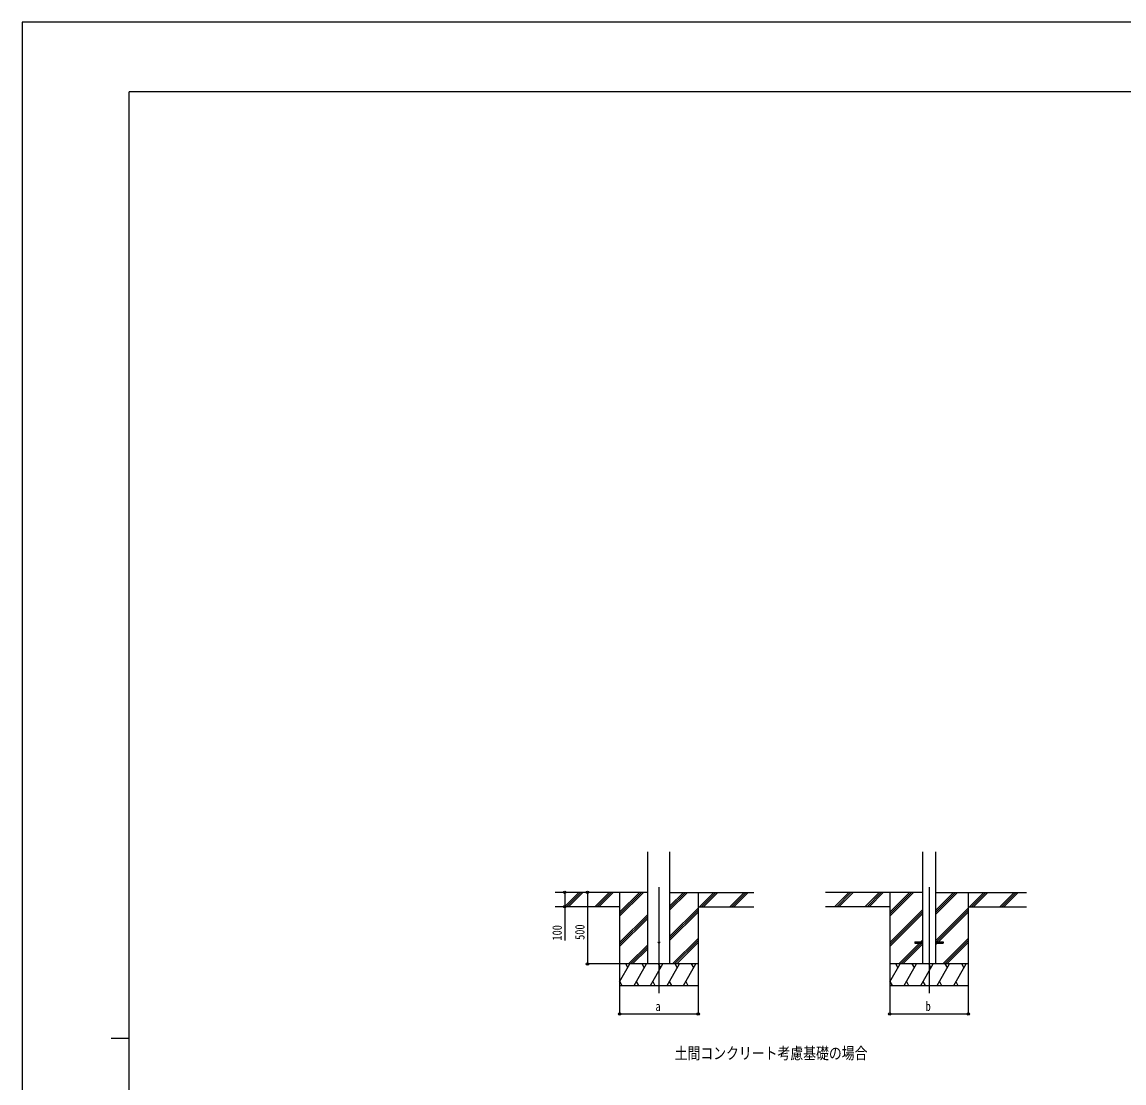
# Model space of a CAD drawing. Units: millimetres, scale not verified. Extents: x -10512 to 10512, y -7425 to 7425.
# Drawn here: x -10512 to -2797, y 0 to 7425 of the extents above; entities that cross this region are included whole.
import ezdxf
from ezdxf.enums import TextEntityAlignment as Align

# ---------------------------------------------------------------- set-up
doc = ezdxf.new("R2010")
doc.units = ezdxf.units.MM
doc.header["$LTSCALE"] = 30
for name, color, linetype in [('0-2_USER1', 3, 'Continuous'), ('0-3_YKK_12', 2, 'Continuous'), ('0-4_YKK_13', 4, 'Continuous'), ('0-5_YKK_A1', 4, 'Continuous'), ('0-6_YKK_D', 6, 'Continuous'), ('0-7_YKK_ZWAK', 7, 'Continuous')]:
    doc.layers.add(name, color=color, linetype=linetype)
doc.styles.add('ＭＳ ゴシック', font='')
doc.styles.get('ＭＳ ゴシック').set_extended_font_data('MS Gothic')

msp = doc.modelspace()

# ---------------------------------------------------------------- linework, layer by layer
at = {"layer": '0-3_YKK_12'}
for p, q in [((-6053.44, 1371.4), (-6053.44, 628.08)), ((-4161.87, 1371.4), (-4161.87, 628.08))]:
    msp.add_line(p, q, dxfattribs=at)
at = {"layer": '0-4_YKK_13'}
for p, q in [((-4261.87, 987.66), (-4261.87, 978.66)), ((-4261.87, 987.66), (-4207.07, 987.66)), ((-4261.87, 978.66), (-4207.07, 978.66)), ((-4116.67, 987.66), (-4061.87, 987.66)), ((-4116.67, 978.66), (-4061.87, 978.66)), ((-4061.87, 987.66), (-4061.87, 978.66))]:
    msp.add_line(p, q, dxfattribs=at)
msp.add_circle((-6053.44, 983.16), 5, dxfattribs=at)
at = {"layer": '0-5_YKK_A1'}
for p, q in [((-6131.19, 833.16), (-6131.19, 1618.51)), ((-5975.69, 833.16), (-5975.69, 1618.51)), ((-4207.07, 1618.51), (-4207.07, 833.16)), ((-4116.67, 1618.51), (-4116.67, 833.16)), ((-6131.19, 1333.16), (-6779.39, 1333.16)), ((-6712.71, 1234.57), (-6614.11, 1333.16)), ((-6699.97, 1233.16), (-6599.97, 1333.16)), ((-6685.82, 1233.16), (-6585.82, 1333.16)), ((-6500.57, 1234.57), (-6401.98, 1333.16)), ((-6487.83, 1233.16), (-6387.83, 1333.16)), ((-6473.69, 1233.16), (-6373.69, 1333.16)), ((-6328.44, 1333.16), (-6328.44, 683.16)), ((-6328.44, 1166.28), (-6161.56, 1333.16)), ((-6328.44, 1180.42), (-6175.7, 1333.16)), ((-6328.44, 1194.57), (-6189.84, 1333.16)), ((-5975.69, 1210.66), (-5853.19, 1333.16)), ((-5975.69, 1224.81), (-5867.33, 1333.16)), ((-5975.69, 1238.95), (-5881.48, 1333.16)), ((-5975.69, 1333.16), (-5387.82, 1333.16)), ((-5778.44, 1333.16), (-5778.44, 683.16)), ((-5769.34, 1233.16), (-5669.34, 1333.16)), ((-5755.2, 1233.16), (-5655.2, 1333.16)), ((-5741.06, 1233.16), (-5641.06, 1333.16)), ((-5557.21, 1233.16), (-5457.21, 1333.16)), ((-5543.07, 1233.16), (-5443.07, 1333.16)), ((-5528.93, 1233.16), (-5428.93, 1333.16)), ((-4207.07, 1333.16), (-4887.82, 1333.16)), ((-4821.14, 1234.57), (-4722.54, 1333.16)), ((-4808.4, 1233.16), (-4708.4, 1333.16)), ((-4794.25, 1233.16), (-4694.25, 1333.16)), ((-4609, 1234.57), (-4510.41, 1333.16)), ((-4596.26, 1233.16), (-4496.26, 1333.16)), ((-4582.12, 1233.16), (-4482.12, 1333.16)), ((-4436.87, 1333.16), (-4436.87, 683.16)), ((-4436.87, 1166.28), (-4269.99, 1333.16)), ((-4436.87, 1180.42), (-4284.13, 1333.16)), ((-4436.87, 1194.57), (-4298.27, 1333.16)), ((-4116.67, 1178.11), (-3961.62, 1333.16)), ((-4116.67, 1192.26), (-3975.76, 1333.16)), ((-4116.67, 1206.4), (-3989.91, 1333.16)), ((-4116.67, 1333.16), (-3478.66, 1333.16)), ((-3886.87, 1333.16), (-3886.87, 683.16)), ((-3877.77, 1233.16), (-3777.77, 1333.16)), ((-3863.63, 1233.16), (-3763.63, 1333.16)), ((-3849.49, 1233.16), (-3749.49, 1333.16)), ((-3665.64, 1233.16), (-3565.64, 1333.16)), ((-3651.5, 1233.16), (-3551.5, 1333.16)), ((-3637.36, 1233.16), (-3537.36, 1333.16)), ((-6328.44, 1233.16), (-6779.39, 1233.16)), ((-6328.44, 982.44), (-6131.19, 1179.68)), ((-6328.44, 968.29), (-6131.19, 1165.54)), ((-5975.69, 1026.82), (-5778.44, 1224.07)), ((-5975.69, 1012.68), (-5778.44, 1209.92)), ((-5975.69, 998.53), (-5778.44, 1195.78)), ((-5778.44, 1233.16), (-5387.82, 1233.16)), ((-4436.87, 1233.16), (-4887.82, 1233.16)), ((-4436.87, 982.44), (-4207.07, 1212.23)), ((-4436.87, 968.29), (-4207.07, 1198.09)), ((-4436.87, 954.15), (-4207.07, 1183.95)), ((-4116.67, 994.27), (-3886.87, 1224.07)), ((-4109.13, 987.66), (-3886.87, 1209.92)), ((-4094.99, 987.66), (-3886.87, 1195.78)), ((-3886.87, 1233.16), (-3478.66, 1233.16)), ((-6328.44, 954.15), (-6131.19, 1151.4)), ((-5957.22, 833.16), (-5778.44, 1011.94)), ((-4065.65, 833.16), (-3886.87, 1011.94)), ((-6265.58, 833.16), (-6131.19, 967.55)), ((-6251.44, 833.16), (-6131.19, 953.41)), ((-6237.3, 833.16), (-6131.19, 939.27)), ((-5943.07, 833.16), (-5778.44, 997.79)), ((-5928.93, 833.16), (-5778.44, 983.65)), ((-4374.01, 833.16), (-4228.51, 978.66)), ((-4359.87, 833.16), (-4214.37, 978.66)), ((-4345.73, 833.16), (-4207.07, 971.82)), ((-4219.51, 987.66), (-4207.07, 1000.1)), ((-4116.67, 965.98), (-4103.99, 978.66)), ((-4051.5, 833.16), (-3886.87, 997.79)), ((-4037.36, 833.16), (-3886.87, 983.65)), ((-5778.44, 833.16), (-6328.44, 833.16)), ((-6328.44, 707.71), (-6256.01, 833.16)), ((-6271.01, 807.18), (-6286.02, 833.16)), ((-6227.14, 683.16), (-6140.54, 833.16)), ((-6155.54, 807.18), (-6170.54, 833.16)), ((-6111.67, 683.16), (-6025.07, 833.16)), ((-6040.07, 807.18), (-6055.07, 833.16)), ((-5996.2, 683.16), (-5909.6, 833.16)), ((-5924.6, 807.18), (-5939.6, 833.16)), ((-5880.73, 683.16), (-5794.13, 833.16)), ((-5809.13, 807.18), (-5824.13, 833.16)), ((-3886.87, 833.16), (-4436.87, 833.16)), ((-4436.87, 707.71), (-4364.44, 833.16)), ((-4379.44, 807.18), (-4394.44, 833.16)), ((-4335.57, 683.16), (-4248.97, 833.16)), ((-4263.97, 807.18), (-4278.97, 833.16)), ((-4220.1, 683.16), (-4133.5, 833.16)), ((-4148.5, 807.18), (-4163.5, 833.16)), ((-4104.63, 683.16), (-4018.03, 833.16)), ((-4033.03, 807.18), (-4048.03, 833.16)), ((-3989.16, 683.16), (-3902.56, 833.16)), ((-3917.56, 807.18), (-3932.56, 833.16)), ((-6327.62, 709.14), (-6312.62, 683.16)), ((-6212.15, 709.14), (-6197.15, 683.16)), ((-6096.68, 709.14), (-6081.68, 683.16)), ((-5981.21, 709.14), (-5966.21, 683.16)), ((-5865.74, 709.14), (-5850.74, 683.16)), ((-4436.05, 709.14), (-4421.05, 683.16)), ((-4320.58, 709.14), (-4305.58, 683.16)), ((-4205.11, 709.14), (-4190.11, 683.16)), ((-4089.63, 709.14), (-4074.63, 683.16)), ((-3974.17, 709.14), (-3959.17, 683.16)), ((-6328.44, 683.16), (-5778.44, 683.16)), ((-4436.87, 683.16), (-3886.87, 683.16))]:
    msp.add_line(p, q, dxfattribs=at)
at = {"layer": '0-6_YKK_D'}
for p, q in [((-6553.5, 1333.16), (-6553.5, 833.16)), ((-6329.44, 833.16), (-6554.5, 833.16)), ((-6328.44, 683.16), (-6328.44, 482.16)), ((-5778.44, 683.16), (-5778.44, 482.16)), ((-4436.87, 683.16), (-4436.87, 482.16)), ((-3886.87, 683.16), (-3886.87, 482.16)), ((-6328.44, 483.16), (-5778.44, 483.16)), ((-4436.87, 483.16), (-3886.87, 483.16))]:
    msp.add_line(p, q, dxfattribs=at)
msp.add_lwpolyline([(-6712.78, 1333.16), (-6712.78, 1233.16), (-6712.78, 995.96)], dxfattribs=at)
for centre in [(-6712.78, 1333.16), (-6553.5, 1333.16), (-6712.78, 1233.16), (-6553.5, 833.16), (-6328.44, 483.16), (-5778.44, 483.16), (-4436.87, 483.16), (-3886.87, 483.16)]:
    msp.add_circle(centre, 8.5, dxfattribs=at)
at = {"layer": '0-7_YKK_ZWAK'}
for p, q in [((9737.55, 6937.5), (-9762.45, 6937.5)), ((-9762.45, -6312.5), (-9762.45, 6937.5)), ((-9887.45, 312.5), (-9762.45, 312.5))]:
    msp.add_line(p, q, dxfattribs=at)
msp.add_lwpolyline([(-10512.5, -7425), (10512.5, -7425), (10512.5, 7425), (-10512.5, 7425)], close=True, dxfattribs=at)

# ---------------------------------------------------------------- texts
at = {"layer": '0-2_USER1', "style": 'ＭＳ ゴシック', "width": 0.8}
msp.add_text('土間コンクリート考慮基礎の場合', height=82.48, dxfattribs=at).set_placement((-5943.05, 141.81), align=Align.BOTTOM_LEFT)
at = {"layer": '0-6_YKK_D', "style": 'ＭＳ ゴシック', "width": 0.8}
for s, p in [('100', (-6713.58, 996.76)), ('500', (-6554.3, 1001.56))]:
    msp.add_text(s, height=65.98, rotation=90, dxfattribs=at).set_placement(p, align=Align.BOTTOM_LEFT)
for s, p in [('a', (-6077.44, 483.96)), ('b', (-4185.87, 483.96))]:
    msp.add_text(s, height=65.98, dxfattribs=at).set_placement(p, align=Align.BOTTOM_LEFT)

doc.saveas('drawing.dxf')
